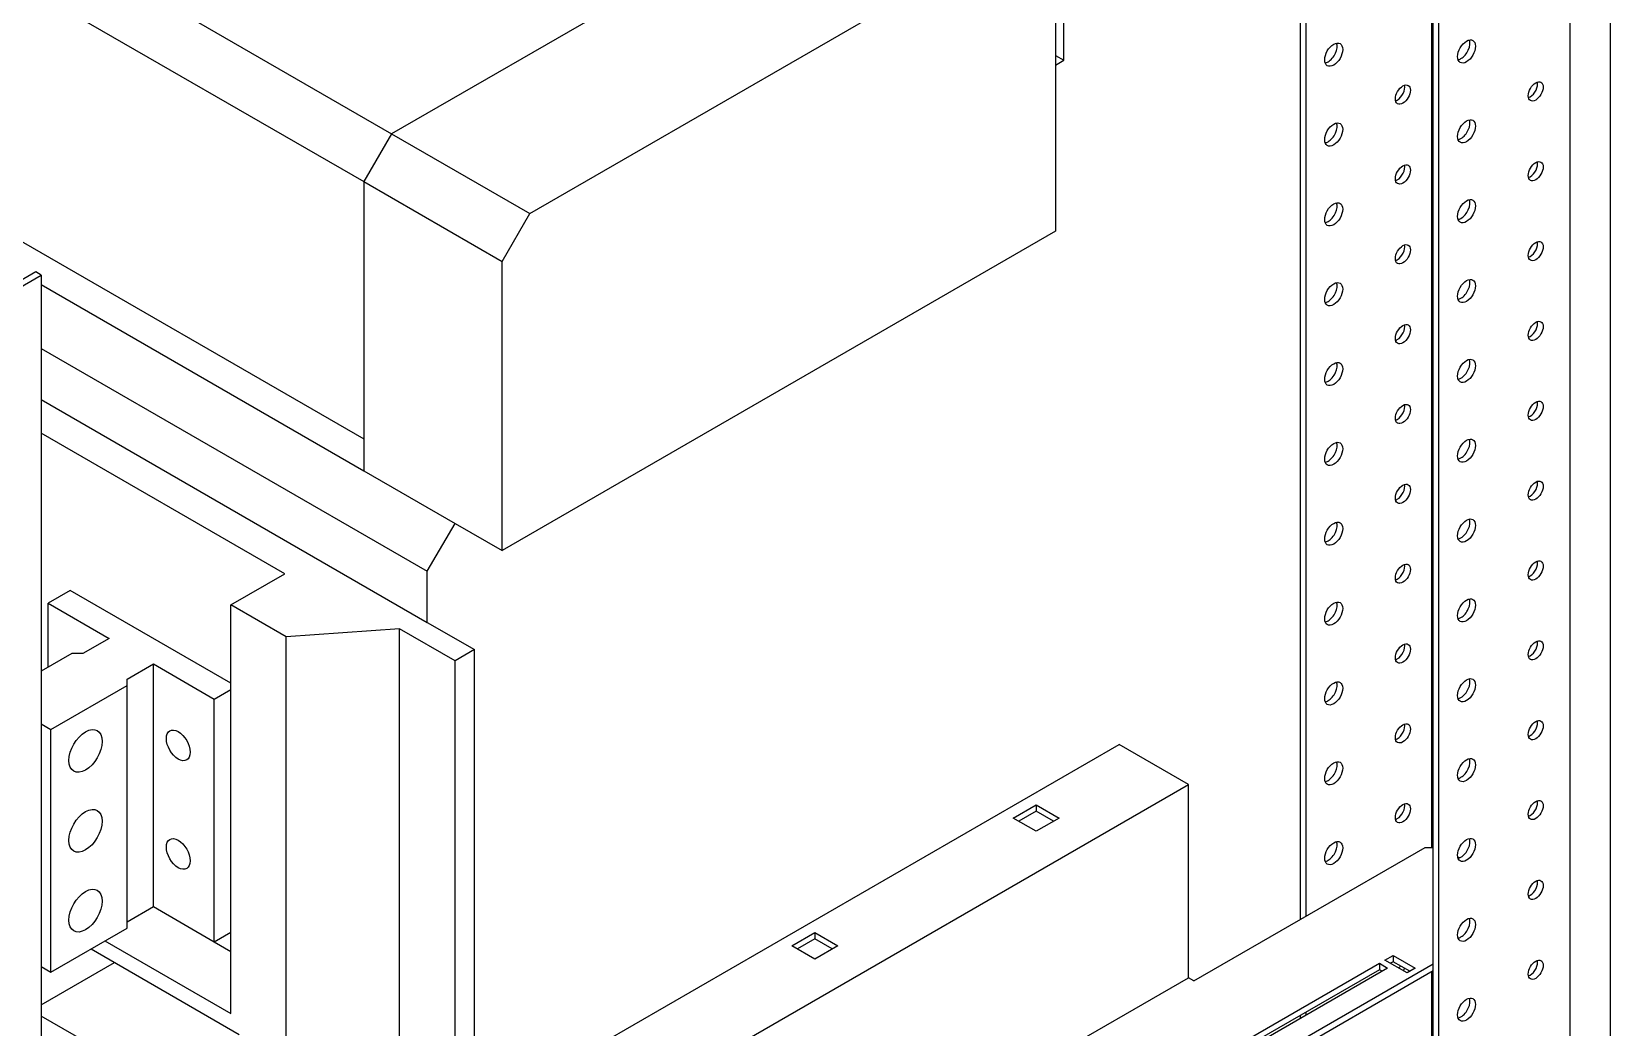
# Model space of a CAD drawing. Header units: millimetres. Extents: x -116965 to 323937, y 291661 to 566926.
# Drawn here: x -11057.8 to -10827.3, y 326248.3 to 326393.8 of the extents above; entities that cross this region are included whole.
import ezdxf

# ---------------------------------------------------------------- set-up
doc = ezdxf.new("R2010")
doc.units = ezdxf.units.MM
doc.layers.add('ALPHA', color=255, linetype='Continuous')

msp = doc.modelspace()

# ---------------------------------------------------------------- linework, layer by layer
at = {"layer": 'ALPHA'}
for p, q in [((-10853.351103, 326274.605942), (-10853.351103, 326497.859435)), ((-10872.544001, 326264.108128), (-10872.544001, 326487.711549)), ((-10871.735879, 326264.574698), (-10871.735879, 326487.24498)), ((-10833.148052, 326020.558863), (-10833.148052, 326487.128337)), ((-11187.509565, 326484.095636), (-11005.278046, 326378.884219)), ((-11191.550175, 326477.097094), (-11009.318656, 326371.885677)), ((-10853.149072, 326009.944407), (-10853.149072, 326476.513882)), ((-10852.34095, 326009.477837), (-10852.34095, 326476.047312)), ((-10827.289167, 326183.974821), (-10827.289167, 326460.65052)), ((-11191.550175, 326439.538251), (-11009.318656, 326334.326834)), ((-10932.547062, 326420.875472), (-11005.278046, 326378.884219)), ((-10985.074995, 326367.219982), (-10912.344011, 326409.211235)), ((-10908.303401, 326406.878388), (-10908.303401, 326364.65385)), ((-10907.091218, 326389.615317), (-10907.091218, 326396.14729)), ((-10908.303401, 326390.315171), (-10907.091218, 326389.615317)), ((-10908.303401, 326388.915463), (-10907.091218, 326389.615317)), ((-11005.278046, 326378.884219), (-11009.318656, 326371.885677)), ((-11005.278046, 326378.884219), (-10985.074995, 326367.219982)), ((-11009.318656, 326371.885677), (-11009.318656, 326329.66114)), ((-11009.318656, 326371.885677), (-10989.115605, 326360.22144)), ((-10989.115605, 326360.22144), (-10985.074995, 326367.219982)), ((-10908.303401, 326364.65385), (-10989.115605, 326317.996903)), ((-10989.115605, 326317.996903), (-10989.115605, 326360.22144)), ((-11057.199886, 326358.705089), (-11075.584663, 326348.090634)), ((-11075.584663, 326347.157495), (-11056.391764, 326358.23852)), ((-11056.391764, 326358.23852), (-11057.199886, 326358.705089)), ((-11056.391764, 326358.23852), (-11056.391764, 325891.669045)), ((-11056.391764, 326356.838811), (-11009.318656, 326329.66114)), ((-11056.391764, 326347.507422), (-11000.025252, 326314.964201)), ((-11056.391764, 326340.04231), (-11000.025252, 326307.49909)), ((-11020.834395, 326314.614274), (-11056.391764, 326335.143331)), ((-11009.318656, 326329.66114), (-10995.984642, 326321.962743)), ((-11000.025252, 326314.964201), (-10995.984642, 326321.962743)), ((-10995.984642, 326321.962743), (-10989.115605, 326317.996903)), ((-11028.713585, 326310.065222), (-11020.834395, 326314.614274)), ((-11000.025252, 326307.49909), (-11000.025252, 326314.964201)), ((-11052.149124, 326312.164784), (-11055.381612, 326310.298506)), ((-11028.713585, 326298.634269), (-11052.149124, 326312.164784)), ((-11055.381612, 326310.298506), (-11046.492269, 326305.166242)), ((-11055.381612, 326300.967117), (-11055.381612, 326310.298506)), ((-11028.713585, 326250.344329), (-11028.713585, 326310.065222)), ((-11020.632364, 326305.399527), (-11028.713585, 326310.065222)), ((-11004.065862, 326306.565951), (-11020.632364, 326305.399527)), ((-11004.065862, 326228.998775), (-11004.065862, 326306.565951)), ((-10995.984642, 326301.900256), (-11004.065862, 326306.565951)), ((-11000.025252, 326307.49909), (-10993.156215, 326303.533249)), ((-11046.492269, 326305.166242), (-11050.330849, 326302.950037)), ((-11020.632364, 326219.434101), (-11020.632364, 326305.399527)), ((-10993.156215, 326303.533249), (-10995.984642, 326301.900256)), ((-10993.156215, 326231.564907), (-10993.156215, 326303.533249)), ((-11051.947093, 326302.950037), (-11056.391764, 326300.383905)), ((-11050.330849, 326302.950037), (-11051.947093, 326302.950037)), ((-11043.865873, 326299.217481), (-11040.027293, 326301.433686)), ((-11040.027293, 326301.433686), (-11031.137951, 326296.301422)), ((-11040.027293, 326265.974406), (-11040.027293, 326301.433686)), ((-10995.984642, 326230.865053), (-10995.984642, 326301.900256)), ((-11043.865873, 326298.284342), (-11043.865873, 326299.217481)), ((-11054.977551, 326291.869012), (-11043.865873, 326298.284342)), ((-11043.865873, 326262.825062), (-11043.865873, 326298.284342)), ((-11031.137951, 326296.301422), (-11028.713585, 326297.701131)), ((-11031.137951, 326260.842142), (-11031.137951, 326296.301422)), ((-11056.391764, 326292.685509), (-11054.977551, 326291.869012)), ((-11054.977551, 326256.409732), (-11054.977551, 326291.869012)), ((-10991.944032, 326235.997317), (-10899.009998, 326289.652807)), ((-10888.908472, 326283.820689), (-10899.009998, 326289.652807)), ((-11056.391764, 326187.124165), (-10888.908472, 326283.820689)), ((-10888.908472, 326255.593235), (-10888.908472, 326283.820689)), ((-10914.485535, 326278.921709), (-10911.131828, 326280.857973)), ((-10911.131828, 326280.857973), (-10911.131828, 326279.924834)), ((-10911.131828, 326280.857973), (-10907.778122, 326278.921709)), ((-10911.131828, 326276.985446), (-10914.485535, 326278.921709)), ((-10911.131828, 326279.924834), (-10913.677413, 326278.45514)), ((-10908.586244, 326278.45514), (-10911.131828, 326279.924834)), ((-10907.778122, 326278.921709), (-10911.131828, 326276.985446)), ((-10888.10035, 326255.126666), (-10854.361255, 326274.605942)), ((-10854.361255, 326274.605942), (-10853.149072, 326274.605942)), ((-10849.329173, 326273.100376), (-10849.594858, 326273.253769)), ((-11043.865873, 326263.758201), (-11040.027293, 326265.974406)), ((-11040.027293, 326265.974406), (-11031.137951, 326260.842142)), ((-11054.977551, 326256.409732), (-11043.865873, 326262.825062)), ((-11031.137951, 326260.842142), (-11028.713585, 326262.24185)), ((-10946.810416, 326260.25893), (-10943.45671, 326262.195194)), ((-10943.45671, 326262.195194), (-10943.45671, 326261.262055)), ((-10943.45671, 326262.195194), (-10940.103003, 326260.25893)), ((-11049.118666, 326259.792361), (-11027.501402, 326247.311627)), ((-11047.098361, 326260.958784), (-11028.713585, 326250.344329)), ((-11031.137951, 326260.842142), (-11028.713585, 326259.442434)), ((-10943.45671, 326258.322667), (-10946.810416, 326260.25893)), ((-10943.45671, 326261.262055), (-10946.002294, 326259.792361)), ((-10940.911125, 326259.792361), (-10943.45671, 326261.262055)), ((-10940.103003, 326260.25893), (-10943.45671, 326258.322667)), ((-11056.391764, 326251.627395), (-11045.684147, 326257.80944)), ((-10853.149072, 326257.576156), (-11056.391764, 326140.233933)), ((-10910.323706, 326229.23206), (-10861.028262, 326257.692798)), ((-10861.028262, 326257.692798), (-10861.028262, 326256.759659)), ((-10861.028262, 326257.692798), (-10859.816079, 326256.992944)), ((-10860.22014, 326258.159368), (-10859.007957, 326258.859222)), ((-10856.987652, 326256.29309), (-10860.22014, 326258.159368)), ((-10859.007957, 326257.926083), (-10859.412018, 326257.692798)), ((-10859.007957, 326258.859222), (-10859.007957, 326257.926083)), ((-10859.007957, 326258.859222), (-10855.775469, 326256.992944)), ((-10856.583591, 326256.526374), (-10859.007957, 326257.926083)), ((-11056.391764, 326257.226229), (-11054.977551, 326256.409732)), ((-11056.391764, 326139.300794), (-10853.149072, 326256.643017)), ((-11056.391764, 326158.896712), (-10888.908472, 326255.593235)), ((-10861.028262, 326256.759659), (-10909.515584, 326228.765491)), ((-10859.816079, 326256.992944), (-10909.111523, 326228.532206)), ((-10888.10035, 326255.126666), (-10888.908472, 326255.593235)), ((-10860.624201, 326256.526374), (-10861.028262, 326256.759659)), ((-10855.775469, 326256.992944), (-10856.987652, 326256.29309)), ((-10853.351103, 326031.28996), (-10853.351103, 326256.526374)), ((-10871.735879, 326250.111044), (-10871.735879, 326250.577614)), ((-11027.501402, 326233.314543), (-11056.391764, 326249.994402)), ((-10872.544001, 326249.644475), (-10872.544001, 326250.111044))]:
    msp.add_line(p, q, dxfattribs=at)
for centre, major_axis, start_param, end_param in [((-10867.695269, 326390.431814), (0.928571, 1.608333), 2.3561944902, 8.6393797974), ((-10868.503391, 326390.898383), (0.928571, 1.608333), 3.926990817, 5.8329886172), ((-10848.30034, 326390.898383), (0.928571, 1.608333), 2.3561944902, 8.6393797974), ((-10849.108462, 326391.364953), (0.928571, 1.608333), 3.926990817, 5.8329886172), ((-10868.503391, 326390.898383), (0.928571, 1.608333), 3.5917893435, 3.926990817), ((-10849.108462, 326391.364953), (0.928571, 1.608333), 3.5917893435, 3.926990817), ((-10838.198815, 326385.066265), (0.771429, 1.336153), 2.3561944902, 8.6393797974), ((-10857.593744, 326384.599695), (0.771429, 1.336153), 2.3561944902, 8.6393797974), ((-10858.401866, 326385.066265), (0.771429, 1.336153), 3.926990817, 5.7318997087), ((-10839.006937, 326385.532834), (0.771429, 1.336153), 3.692878252, 3.926990817), ((-10839.006937, 326385.532834), (0.771429, 1.336153), 3.926990817, 5.7318997087), ((-10858.401866, 326385.066265), (0.771429, 1.336153), 3.692878252, 3.926990817), ((-10867.695269, 326378.767577), (0.928571, 1.608333), 2.3561944902, 8.6393797974), ((-10868.503391, 326379.234146), (0.928571, 1.608333), 3.926990817, 5.8329886172), ((-10848.30034, 326379.234146), (0.928571, 1.608333), 2.3561944902, 8.6393797974), ((-10849.108462, 326379.700716), (0.928571, 1.608333), 3.926990817, 5.8329886172), ((-10868.503391, 326379.234146), (0.928571, 1.608333), 3.5917893435, 3.926990817), ((-10849.108462, 326379.700716), (0.928571, 1.608333), 3.5917893435, 3.926990817), ((-10838.198815, 326373.402028), (0.771429, 1.336153), 2.3561944902, 8.6393797974), ((-10857.593744, 326372.935458), (0.771429, 1.336153), 2.3561944902, 8.6393797974), ((-10858.401866, 326373.402028), (0.771429, 1.336153), 3.926990817, 5.7318997087), ((-10839.006937, 326373.868597), (0.771429, 1.336153), 3.926990817, 5.7318997087), ((-10858.401866, 326373.402028), (0.771429, 1.336153), 3.692878252, 3.926990817), ((-10839.006937, 326373.868597), (0.771429, 1.336153), 3.692878252, 3.926990817), ((-10867.695269, 326367.10334), (0.928571, 1.608333), 2.3561944902, 8.6393797974), ((-10868.503391, 326367.569909), (0.928571, 1.608333), 3.926990817, 5.8329886172), ((-10848.30034, 326367.569909), (0.928571, 1.608333), 2.3561944902, 8.6393797974), ((-10849.108462, 326368.036479), (0.928571, 1.608333), 3.926990817, 5.8329886172), ((-10868.503391, 326367.569909), (0.928571, 1.608333), 3.5917893435, 3.926990817), ((-10849.108462, 326368.036479), (0.928571, 1.608333), 3.5917893435, 3.926990817), ((-10857.593744, 326361.271221), (0.771429, 1.336153), 2.3561944902, 8.6393797974), ((-10858.401866, 326361.737791), (0.771429, 1.336153), 3.926990817, 5.7318997087), ((-10838.198815, 326361.737791), (0.771429, 1.336153), 2.3561944902, 8.6393797974), ((-10839.006937, 326362.20436), (0.771429, 1.336153), 3.926990817, 5.7318997087), ((-10858.401866, 326361.737791), (0.771429, 1.336153), 3.692878252, 3.926990817), ((-10839.006937, 326362.20436), (0.771429, 1.336153), 3.692878252, 3.926990817), ((-10867.695269, 326355.439103), (0.928571, 1.608333), 2.3561944902, 8.6393797974), ((-10868.503391, 326355.905673), (0.928571, 1.608333), 3.926990817, 5.8329886172), ((-10848.30034, 326355.905673), (0.928571, 1.608333), 2.3561944902, 8.6393797974), ((-10849.108462, 326356.372242), (0.928571, 1.608333), 3.926990817, 5.8329886172), ((-10868.503391, 326355.905673), (0.928571, 1.608333), 3.5917893435, 3.926990817), ((-10849.108462, 326356.372242), (0.928571, 1.608333), 3.5917893435, 3.926990817), ((-10857.593744, 326349.606985), (0.771429, 1.336153), 2.3561944902, 8.6393797974), ((-10858.401866, 326350.073554), (0.771429, 1.336153), 3.926990817, 5.7318997087), ((-10838.198815, 326350.073554), (0.771429, 1.336153), 2.3561944902, 8.6393797974), ((-10839.006937, 326350.540124), (0.771429, 1.336153), 3.926990817, 5.7318997087), ((-10858.401866, 326350.073554), (0.771429, 1.336153), 3.692878252, 3.926990817), ((-10839.006937, 326350.540124), (0.771429, 1.336153), 3.692878252, 3.926990817), ((-10867.695269, 326343.774866), (0.928571, 1.608333), 2.3561944902, 8.6393797974), ((-10868.503391, 326344.241436), (0.928571, 1.608333), 3.926990817, 5.8329886172), ((-10848.30034, 326344.241436), (0.928571, 1.608333), 2.3561944902, 8.6393797974), ((-10849.108462, 326344.708005), (0.928571, 1.608333), 3.926990817, 5.8329886172), ((-10868.503391, 326344.241436), (0.928571, 1.608333), 3.5917893435, 3.926990817), ((-10849.108462, 326344.708005), (0.928571, 1.608333), 3.5917893435, 3.926990817), ((-10857.593744, 326337.942748), (0.771429, 1.336153), 2.3561944902, 8.6393797974), ((-10858.401866, 326338.409317), (0.771429, 1.336153), 3.926990817, 5.7318997087), ((-10838.198815, 326338.409317), (0.771429, 1.336153), 2.3561944902, 8.6393797974), ((-10839.006937, 326338.875887), (0.771429, 1.336153), 3.926990817, 5.7318997087), ((-10858.401866, 326338.409317), (0.771429, 1.336153), 3.692878252, 3.926990817), ((-10839.006937, 326338.875887), (0.771429, 1.336153), 3.692878252, 3.926990817), ((-10867.695269, 326332.110629), (0.928571, 1.608333), 2.3561944902, 8.6393797974), ((-10868.503391, 326332.577199), (0.928571, 1.608333), 3.926990817, 5.8329886172), ((-10848.30034, 326332.577199), (0.928571, 1.608333), 2.3561944902, 8.6393797974), ((-10849.108462, 326333.043768), (0.928571, 1.608333), 3.926990817, 5.8329886172), ((-10849.108462, 326333.043768), (0.928571, 1.608333), 3.5917893435, 3.926990817), ((-10868.503391, 326332.577199), (0.928571, 1.608333), 3.5917893435, 3.926990817), ((-10857.593744, 326326.278511), (0.771429, 1.336153), 2.3561944902, 8.6393797974), ((-10858.401866, 326326.74508), (0.771429, 1.336153), 3.926990817, 5.7318997087), ((-10838.198815, 326326.74508), (0.771429, 1.336153), 2.3561944902, 8.6393797974), ((-10839.006937, 326327.21165), (0.771429, 1.336153), 3.926990817, 5.7318997087), ((-10858.401866, 326326.74508), (0.771429, 1.336153), 3.692878252, 3.926990817), ((-10839.006937, 326327.21165), (0.771429, 1.336153), 3.692878252, 3.926990817), ((-10867.695269, 326320.446392), (0.928571, 1.608333), 2.3561944902, 8.6393797974), ((-10868.503391, 326320.912962), (0.928571, 1.608333), 3.926990817, 5.8329886172), ((-10848.30034, 326320.912962), (0.928571, 1.608333), 2.3561944902, 8.6393797974), ((-10849.108462, 326321.379531), (0.928571, 1.608333), 3.926990817, 5.8329886172), ((-10849.108462, 326321.379531), (0.928571, 1.608333), 3.5917893435, 3.926990817), ((-10868.503391, 326320.912962), (0.928571, 1.608333), 3.5917893435, 3.926990817), ((-10857.593744, 326314.614274), (0.771429, 1.336153), 2.3561944902, 8.6393797974), ((-10858.401866, 326315.080843), (0.771429, 1.336153), 3.926990817, 5.7318997087), ((-10838.198815, 326315.080843), (0.771429, 1.336153), 2.3561944902, 8.6393797974), ((-10839.006937, 326315.547413), (0.771429, 1.336153), 3.926990817, 5.7318997087), ((-10858.401866, 326315.080843), (0.771429, 1.336153), 3.692878252, 3.926990817), ((-10839.006937, 326315.547413), (0.771429, 1.336153), 3.692878252, 3.926990817), ((-10867.695269, 326308.782156), (0.928571, 1.608333), 2.3561944902, 8.6393797974), ((-10868.503391, 326309.248725), (0.928571, 1.608333), 3.926990817, 5.8329886172), ((-10848.30034, 326309.248725), (0.928571, 1.608333), 2.3561944902, 8.6393797974), ((-10849.108462, 326309.715295), (0.928571, 1.608333), 3.926990817, 5.8329886172), ((-10849.108462, 326309.715295), (0.928571, 1.608333), 3.5917893435, 3.926990817), ((-10868.503391, 326309.248725), (0.928571, 1.608333), 3.5917893435, 3.926990817), ((-10857.593744, 326302.950037), (0.771429, 1.336153), 2.3561944902, 8.6393797974), ((-10858.401866, 326303.416607), (0.771429, 1.336153), 3.926990817, 5.7318997087), ((-10838.198815, 326303.416607), (0.771429, 1.336153), 2.3561944902, 8.6393797974), ((-10839.006937, 326303.883176), (0.771429, 1.336153), 3.926990817, 5.7318997087), ((-10858.401866, 326303.416607), (0.771429, 1.336153), 3.692878252, 3.926990817), ((-10839.006937, 326303.883176), (0.771429, 1.336153), 3.692878252, 3.926990817), ((-10867.695269, 326297.117919), (0.928571, 1.608333), 2.3561944902, 8.6393797974), ((-10848.30034, 326297.584488), (0.928571, 1.608333), 2.3561944902, 8.6393797974), ((-10849.108462, 326298.051058), (0.928571, 1.608333), 3.926990817, 5.8329886172), ((-10868.503391, 326297.584488), (0.928571, 1.608333), 3.926990817, 5.8329886172), ((-10868.503391, 326297.584488), (0.928571, 1.608333), 3.5917893435, 3.926990817), ((-10849.108462, 326298.051058), (0.928571, 1.608333), 3.5917893435, 3.926990817), ((-11049.926788, 326288.719668), (1.714286, 2.96923), 2.3561944902, 8.6393797974), ((-11036.390744, 326289.536165), (-1.228571, 2.127948), 0.7853981634, 7.0685834706), ((-10857.593744, 326291.2858), (0.771429, 1.336153), 2.3561944902, 8.6393797974), ((-10858.401866, 326291.75237), (0.771429, 1.336153), 3.926990817, 5.7318997087), ((-10838.198815, 326291.75237), (0.771429, 1.336153), 2.3561944902, 8.6393797974), ((-10839.006937, 326292.218939), (0.771429, 1.336153), 3.926990817, 5.7318997087), ((-10858.401866, 326291.75237), (0.771429, 1.336153), 3.692878252, 3.926990817), ((-10839.006937, 326292.218939), (0.771429, 1.336153), 3.692878252, 3.926990817), ((-10867.695269, 326285.453682), (0.928571, 1.608333), 2.3561944902, 8.6393797974), ((-10848.30034, 326285.920251), (0.928571, 1.608333), 2.3561944902, 8.6393797974), ((-10849.108462, 326286.386821), (0.928571, 1.608333), 3.926990817, 5.8329886172), ((-10868.503391, 326285.920251), (0.928571, 1.608333), 3.926990817, 5.8329886172), ((-10868.503391, 326285.920251), (0.928571, 1.608333), 3.5917893435, 3.926990817), ((-10849.108462, 326286.386821), (0.928571, 1.608333), 3.5917893435, 3.926990817), ((-11049.926788, 326277.055431), (1.714286, 2.96923), 2.3561944902, 8.6393797974), ((-10857.593744, 326279.621563), (0.771429, 1.336153), 2.3561944902, 8.6393797974), ((-10858.401866, 326280.088133), (0.771429, 1.336153), 3.926990817, 5.7318997087), ((-10838.198815, 326280.088133), (0.771429, 1.336153), 2.3561944902, 8.6393797974), ((-10839.006937, 326280.554702), (0.771429, 1.336153), 3.926990817, 5.7318997087), ((-10858.401866, 326280.088133), (0.771429, 1.336153), 3.692878252, 3.926990817), ((-10839.006937, 326280.554702), (0.771429, 1.336153), 3.692878252, 3.926990817), ((-11036.390744, 326273.672803), (-1.228571, 2.127948), 0.7853981634, 7.0685834706), ((-10848.30034, 326274.256014), (0.928571, 1.608333), 2.3561944902, 8.6393797974), ((-10849.108462, 326274.722584), (0.928571, 1.608333), 3.926990817, 5.8329886172), ((-10867.695269, 326273.789445), (0.928571, 1.608333), 2.3561944902, 8.6393797974), ((-10868.503391, 326274.256014), (0.928571, 1.608333), 3.926990817, 5.8329886172), ((-10868.503391, 326274.256014), (0.928571, 1.608333), 3.5917893435, 3.926990817), ((-10849.108462, 326274.722584), (0.928571, 1.608333), 3.5917893435, 3.926990817), ((-11049.926788, 326265.391194), (1.714286, 2.96923), 2.3561944902, 8.6393797974), ((-10838.198815, 326268.423896), (0.771429, 1.336153), 2.3561944902, 8.6393797974), ((-10839.006937, 326268.890465), (0.771429, 1.336153), 3.926990817, 5.7318997087), ((-10839.006937, 326268.890465), (0.771429, 1.336153), 3.692878252, 3.926990817), ((-10848.30034, 326262.591778), (0.928571, 1.608333), 2.3561944902, 8.6393797974), ((-10849.108462, 326263.058347), (0.928571, 1.608333), 3.926990817, 5.8329886172), ((-10849.108462, 326263.058347), (0.928571, 1.608333), 3.5917893435, 3.926990817), ((-10838.198815, 326256.759659), (0.771429, 1.336153), 2.3561944902, 8.6393797974), ((-10839.006937, 326257.226229), (0.771429, 1.336153), 3.926990817, 5.7318997087), ((-10857.593744, 326256.29309), (0.771429, 1.336153), 1.0947035743, 1.3730923532), ((-10858.401866, 326256.759659), (0.771429, 1.336153), 4.9100929539, 5.1884817329), ((-10839.006937, 326257.226229), (0.771429, 1.336153), 3.692878252, 3.926990817), ((-10848.30034, 326250.927541), (0.928571, 1.608333), 2.3561944902, 8.6393797974), ((-10849.108462, 326251.39411), (0.928571, 1.608333), 3.926990817, 5.8329886172), ((-10849.108462, 326251.39411), (0.928571, 1.608333), 3.5917893435, 3.926990817)]:
    msp.add_ellipse(centre, major_axis=major_axis, ratio=0.5773502692, start_param=start_param, end_param=end_param, dxfattribs=at)

doc.saveas('drawing.dxf')
